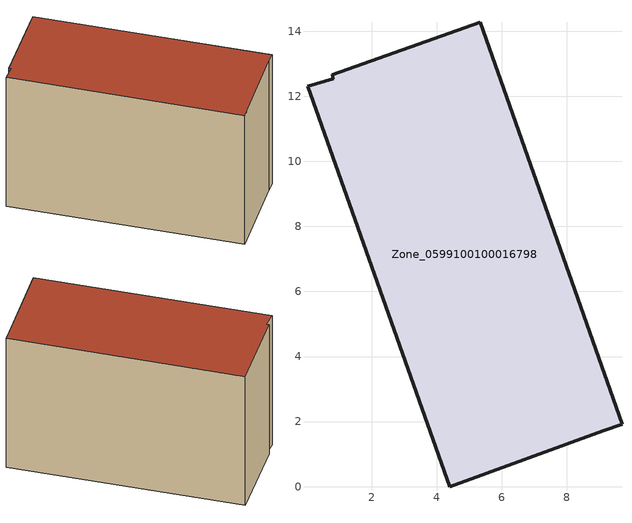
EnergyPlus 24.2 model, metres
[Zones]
Zone_0599100100016798
 floor ground (C_G): 0.03,12.31 0.82,12.54 0.79,12.66 5.33,14.27 9.69,1.92 9.12,1.72 4.39,0 z0
 wall outside (C_F): 0.79,12.66 0.82,12.54 0.03,12.31 4.39,0 9.12,1.72 9.69,1.92 5.33,14.27 0.79,12.66 z0:8.41
 roof outside (C_R): 0.82,12.54 0.03,12.31 4.39,0 9.12,1.72 9.69,1.92 5.33,14.27 0.79,12.66 z8.41
[BUILDING]
Pand.0599100100016798: North Axis=0; Terrain=City; Loads Convergence Tolerance Value=0.04; Temperature Convergence Tolerance Value=0.4; Solar Distribution=FullExterior; Maximum Number of Warmup Days=25; Minimum Number of Warmup Days=1
[Site:Location]
Rotterdam.The.Hague.AP_ZH_NLD Design_Conditions: Latitude=51.96; Longitude=4.45; Time Zone=1; Elevation=-4.5
[SITE:GROUNDTEMPERATURE:BUILDINGSURFACE]
18, 18, 18, 18, 18, 18, 18, 18, 18, 18, 18, 18
[MATERIAL] Thermal Absorptance=0.9; Solar Absorptance=0.7; Visible Absorptance=0.7
Name | Roughness | Thickness | Conductivity | Density | Specific Heat
G.TC.2015-2018 | MediumSmooth | 0.15 | 0.0428571 | 540 | 1210
F.TC.2015-2018 | Rough | 0.3 | 0.0666667 | 1920 | 840
R.TC.2015-2018 | MediumRough | 0.2 | 0.0333333 | 1500 | 1000
[CONSTRUCTION]
C_G: G.TC.2015-2018
C_F: F.TC.2015-2018
C_R: R.TC.2015-2018
[ZONE]
Zone_0599100100016798: Type=1; Multiplier=1; Ceiling Height=Autocalculate; Volume=Autocalculate; Floor Area=autocalculate; Part of Total Floor Area=Yes
[ZONEINFILTRATION:DESIGNFLOWRATE]
Infil_Zone_0599100100016798: Zone or ZoneList or Space or SpaceList=Zone_0599100100016798; Schedule=AlwaysOn; Design Flow Rate Calculation Method=Flow/Area; Flow Rate per Floor Area=0.0015; Constant Term Coefficient=1; Temperature Term Coefficient=0; Velocity Term Coefficient=0; Velocity Squared Term Coefficient=0
[HVACTEMPLATE:ZONE:IDEALLOADSAIRSYSTEM]
Zone_0599100100016798: Maximum Heating Supply Air Temperature=50; Minimum Cooling Supply Air Temperature=13; Maximum Heating Supply Air Humidity Ratio=0.0156; Minimum Cooling Supply Air Humidity Ratio=0.0077; Heating Limit=NoLimit; Cooling Limit=NoLimit; Dehumidification Control Type=ConstantSensibleHeatRatio; Cooling Sensible Heat Ratio=0.7; Dehumidification Setpoint=60; Humidification Control Type=None; Humidification Setpoint=30; Outdoor Air Method=None; Outdoor Air Flow Rate per Person=0.00944; Outdoor Air Flow Rate per Zone Floor Area=0; Outdoor Air Flow Rate per Zone=0; Demand Controlled Ventilation Type=None; Outdoor Air Economizer Type=NoEconomizer; Heat Recovery Type=None; Sensible Heat Recovery Effectiveness=0.7; Latent Heat Recovery Effectiveness=0.65
[ZONECONTROL:THERMOSTAT]
ThermostatControl_Zone_0599100100016798: Zone or ZoneList=Zone_0599100100016798; Control Type Schedule=DualSetpointControlType; Control 1=Thermostat_Zone_0599100100016798; Temperature Difference Between Cutout And Setpoint=0
[THERMOSTATSETPOINT:DUALSETPOINT]
Thermostat_Zone_0599100100016798: Heating Setpoint Temperature Schedule=HeatingSetpoint_Zone_0599100100016798; Cooling Setpoint Temperature Schedule=CoolingSetpoint_Zone_0599100100016798
[SCHEDULE:COMPACT]
HeatingSetpoint_Zone_0599100100016798: Through: 12/31, For: AllDays, Until: 24:00, 21
CoolingSetpoint_Zone_0599100100016798: Through: 12/31, For: AllDays, Until: 24:00, 24
DualSetpointControlType: Through: 12/31, For: AllDays, Until: 24:00, 4
AlwaysOn: Through: 12/31, For: AllDays, Until: 24:00, 1
